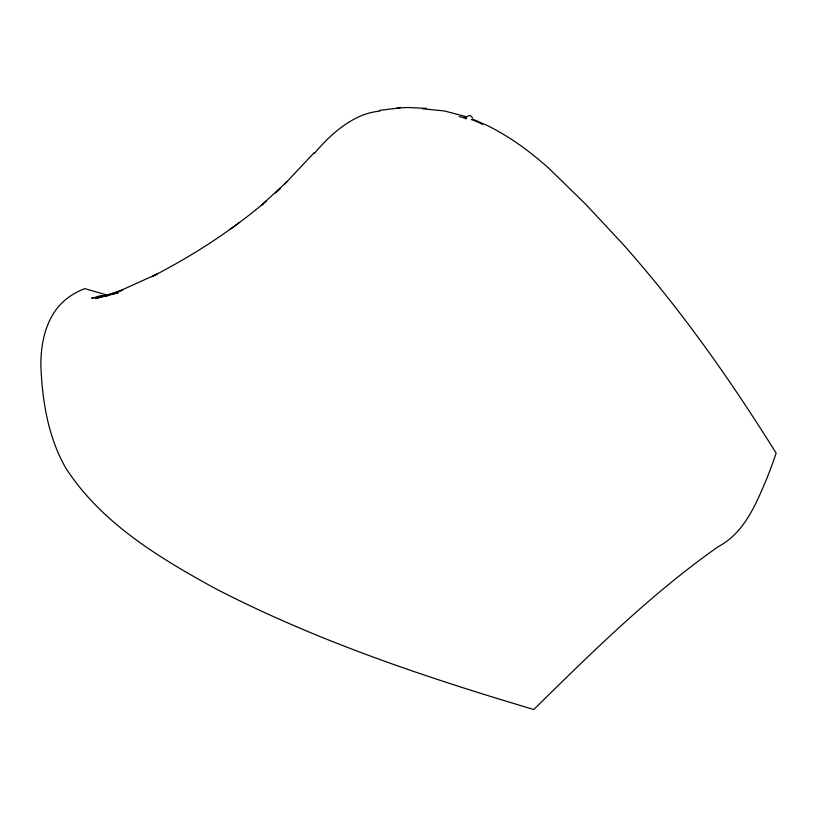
<?xml version="1.0" encoding="UTF-8"?>
<svg xmlns="http://www.w3.org/2000/svg" width="817" height="817" viewBox="0 0 817 817"><rect width="100%" height="100%" fill="white"/><g stroke="black" fill="none" stroke-linecap="round" stroke-linejoin="round"><path stroke-width="1.23" d="M465.915 118.935L466.17 117.474M314.555 153.198C326.943 138.553 341.312 124.97 358.857 116.79A69.476 50.756 -51 0 1 379.711 111.153M466.783 116.514L470.03 115.432L472.461 117.566M284.816 183.917L314.177 152.697M287.043 181.629L261.328 205.353L266.046 201.299M275.411 192.955L280.078 188.676L277.933 190.606M263.237 203.739C229.046 232.253 191.372 256.477 151.768 276.738L156.925 274.124L115.381 292.925L122.897 289.953L95.793 298.491L118.302 292.67L104.913 295.866M238.809 223L230.476 229.066M109.529 294.743L91.667 298.082L106.455 295.856L97.631 296.418L103.596 296.387M379.445 110.397L400.187 107.854M106.455 295.856L100.654 296.551L107.895 295.754M397.021 108.007L407.928 107.487L426.515 108.395M422.328 108.722L444.55 110.989L465.71 116.576M459.236 116.606L466.63 118.302L463.106 117.454M107.915 295.294L84.835 288.646A310.766 134.335 41.8 0 0 64.88 300.248C46.406 316.118 40.819 341.669 40.85 365.025C42.178 400.473 48.009 437.085 65.881 468.212C101.39 523.125 159.335 557.888 215.422 588.597C316.536 640.875 424.942 677.16 533.797 709.513C592.284 651.986 651.088 593.816 718.419 546.532C744.532 532.745 756.205 503.599 767.092 477.874A205.353 34.273 -78.4 0 0 776.15 453.129C744.92 403.118 711.811 354.221 675.628 307.641A677.007 284.469 61.9 0 0 622.717 243.946L585.34 203.882L548.769 168.22A332.111 162.726 65.3 0 0 487.249 125.501L472.267 118.976M471.327 119.568A127.044 65.319 69.4 0 1 482.622 124.46"/></g></svg>
